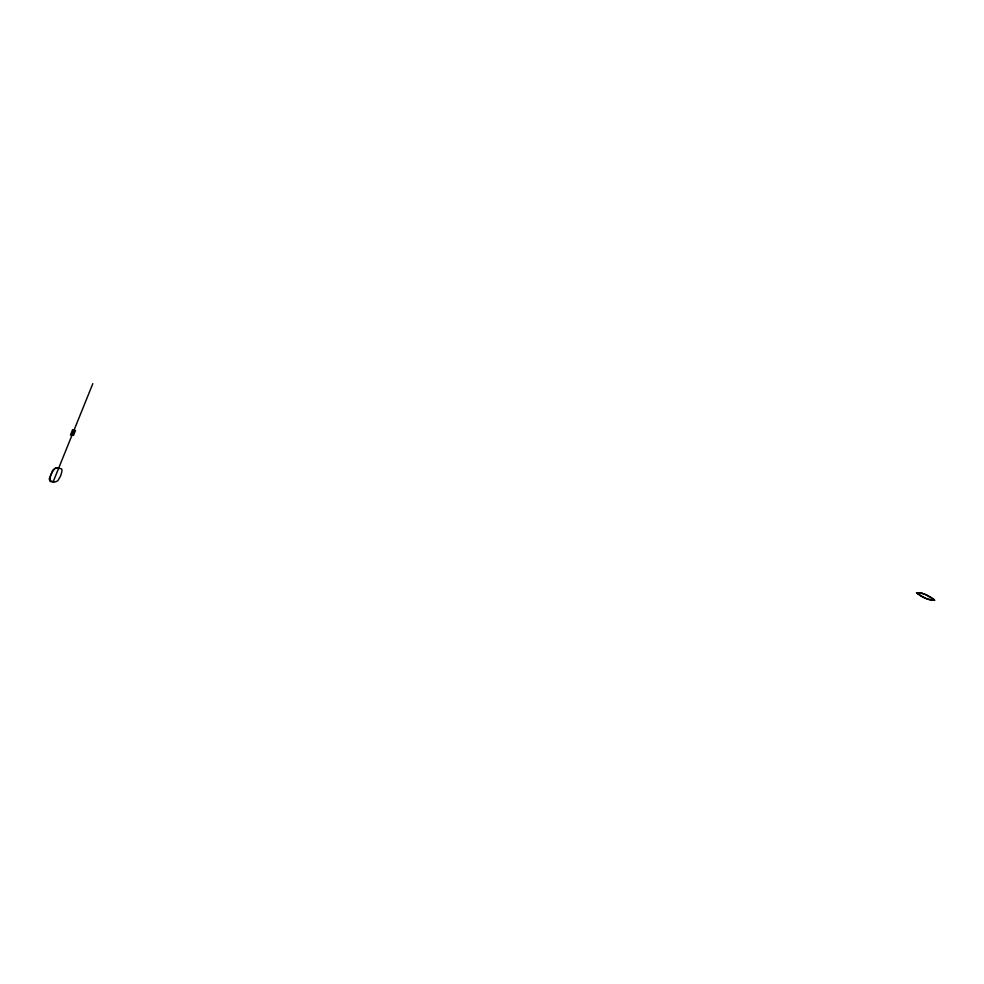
<?xml version="1.0" encoding="UTF-8"?>
<svg xmlns="http://www.w3.org/2000/svg" width="984" height="984" viewBox="0 0 984 984"><rect width="100%" height="100%" fill="white"/><g stroke="black" fill="none" stroke-linecap="round" stroke-linejoin="round"><path stroke-width="1.48" d="M92.828 383.649L53.136 481.877L50.369 481.606L49.2 478.987L52.693 470.34L56.014 467.621L61.475 468.876A5.068 2.694 -61.1 0 1 61.967 470.635L61.328 473.845A15.682 8.339 -61.1 0 1 60.11 476.933L58.068 480.278A4.354 2.312 -61.1 0 1 56.9 481.299L55.067 481.939A21.82 11.611 -61.1 0 1 53.665 481.926M53.653 481.926L50.11 480.635A4.354 2.312 -61.1 0 1 49.827 479.466M58.794 467.892L58.437 467.855A28.032 14.92 -61.1 0 0 57.564 467.806L55.731 468.199A5.129 2.731 -61.1 0 0 53.714 469.823L51.623 473.329A15.83 8.425 -61.1 0 0 50.541 475.985L49.827 479.466M930.138 596.944L933.619 599.059A5.068 0.959 22 0 1 934.136 599.809L933.016 600.08A15.682 2.964 22 0 1 931.147 599.908L928.17 599.219A4.354 0.824 22 0 1 926.547 598.616L924.05 597.46A21.82 4.12 22 0 1 922.192 596.464L921.504 596.083M929.905 596.821L929.671 596.685A28.032 5.301 22 0 0 928.527 596.058L926.055 594.853A5.129 0.972 22 0 0 923.25 593.783L920.175 593.094A15.83 2.989 22 0 0 918.539 592.934L917.322 593.143A4.354 0.824 22 0 0 917.592 593.672L921.27 595.96M72.459 430.168L70.467 435.076L73.505 435.371L75.485 430.463L72.459 430.168M921.848 593.18L916.51 592.651C921.504 596.968 928.06 600.277 934.8 600.351L926.473 594.914L921.848 593.18"/></g></svg>
